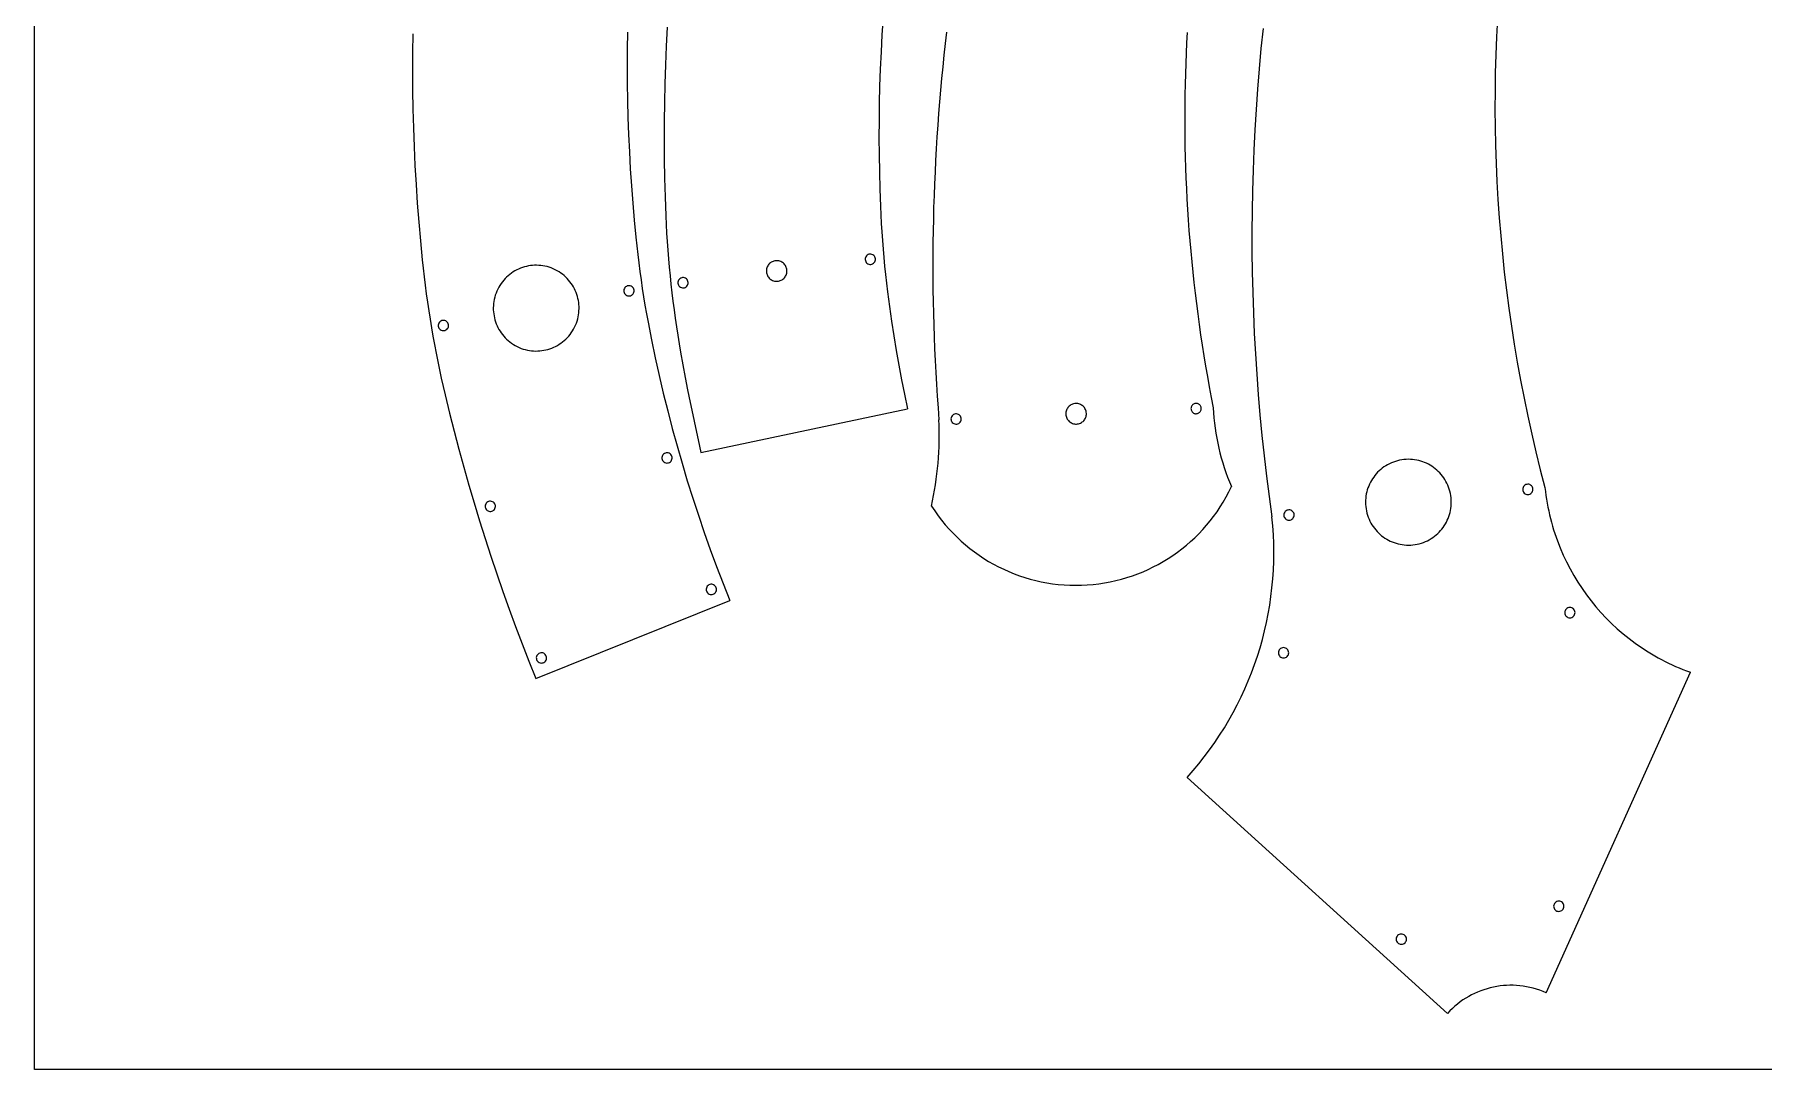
# Model space of a CAD drawing. Extents: x 0 to 9120, y 0 to 4560.
# Drawn here: x 0 to 3808, y 0 to 2280 of the extents above; entities that cross this region are included whole.
import ezdxf

# ---------------------------------------------------------------- set-up
doc = ezdxf.new("R2010")
doc.units = 0

msp = doc.modelspace()

# ---------------------------------------------------------------- linework, layer by layer
at = {"layer": 'Layer 1', "color": 7}
for points in [[(1306.518052, 2286.011764), (1305.930642, 2248.414602), (1305.727701, 2210.794), (1305.909856, 2173.152834), (1306.477733, 2135.493981), (1307.431957, 2097.820316), (1308.773155, 2060.134717), (1310.501953, 2022.440059), (1312.618977, 1984.739219), (1315.124853, 1947.035073), (1318.020207, 1909.330496), (1321.305666, 1871.628366), (1324.981855, 1833.931559), (1329.0494, 1796.24295)], [(1394.091295, 2296.586282), (1391.895732, 2255.18818), (1390.112556, 2213.746602), (1388.742606, 2172.264509), (1387.786723, 2130.744861), (1387.245747, 2089.19062), (1387.12052, 2047.604747), (1387.41188, 2005.990203), (1388.120671, 1964.349948), (1389.24773, 1922.686943), (1390.7939, 1881.00415)], [(1869.323329, 2317.253403), (1866.874825, 2279.712017), (1864.809502, 2242.127114), (1863.128157, 2204.501529), (1861.831586, 2166.838093), (1860.920586, 2129.139642), (1860.395954, 2091.409009), (1860.258487, 2053.649028), (1860.50898, 2015.862533), (1861.148232, 1978.052356), (1862.177038, 1940.221333), (1863.596195, 1902.372296), (1865.4065, 1864.50808)], [(2009.326422, 2286.086811), (2006.354159, 2260.483083), (2003.533645, 2234.855073), (2000.865086, 2209.203439), (1998.348687, 2183.528838), (1995.984654, 2157.831926), (1993.773191, 2132.113362), (1991.714503, 2106.373802), (1989.808796, 2080.613904), (1988.056274, 2054.834325), (1986.457143, 2029.035722), (1985.011608, 2003.218753), (1983.719875, 1977.384074), (1982.582147, 1951.532344), (1981.598631, 1925.664218), (1980.769531, 1899.780355), (1980.095053, 1873.881412), (1979.575402, 1847.968045), (1979.210782, 1822.040913), (1979.0014, 1796.100672), (1978.947459, 1770.14798), (1979.049166, 1744.183493), (1979.306725, 1718.20787), (1979.720342, 1692.221767), (1980.290221, 1666.225841), (1981.016568, 1640.220751), (1981.899588, 1614.207152), (1982.939486, 1588.185703), (1984.136467, 1562.157061), (1985.490737, 1536.121882), (1987.0025, 1510.080824), (1988.671961, 1484.034545), (1990.499326, 1457.983701), (1992.4848, 1431.92895)], [(2539.185215, 2285.325881), (2537.94396, 2262.463464), (2536.862422, 2239.585201), (2535.940814, 2216.691916), (2535.179349, 2193.78443), (2534.57824, 2170.863567), (2534.137698, 2147.930148), (2533.857937, 2124.984996), (2533.739168, 2102.028933), (2533.781606, 2079.062781), (2533.985461, 2056.087364), (2534.350947, 2033.103502), (2534.878277, 2010.11202), (2535.567662, 1987.113738), (2536.419316, 1964.109479), (2537.433451, 1941.100067), (2538.61028, 1918.086322), (2539.950015, 1895.069068), (2541.452869, 1872.049126), (2543.119054, 1849.02732), (2544.948784, 1826.004471), (2546.94227, 1802.981402), (2549.099725, 1779.958935), (2551.421361, 1756.937892), (2553.907392, 1733.919097), (2556.55803, 1710.903371), (2559.373488, 1687.891536), (2562.353977, 1664.884416), (2565.499711, 1641.882831), (2568.810902, 1618.887606), (2572.287763, 1595.899562), (2575.930507, 1572.919521), (2579.739345, 1549.948305), (2583.714491, 1526.986738), (2587.856157, 1504.035642), (2592.164556, 1481.095838), (2596.6399, 1458.16815)], [(2706.257769, 2293.961464), (2701.734681, 2249.453617), (2697.670729, 2204.891102), (2694.066594, 2160.277474), (2690.922954, 2115.61629), (2688.240491, 2070.911103), (2686.019885, 2026.16547), (2684.261815, 1981.382946), (2682.966963, 1936.567085), (2682.136007, 1891.721444), (2681.769628, 1846.849577), (2681.868506, 1801.955039), (2682.433322, 1757.041386), (2683.464756, 1712.112174), (2684.963487, 1667.170956), (2686.930196, 1622.221289), (2689.365563, 1577.266728), (2692.270268, 1532.310827), (2695.644991, 1487.357143), (2699.490412, 1442.40923), (2703.807212, 1397.470644), (2708.596071, 1352.544939), (2713.857668, 1307.635672), (2719.592685, 1262.746397), (2725.8018, 1217.88067)], [(3222.661816, 2315.400666), (3220.572648, 2275.631259), (3218.967129, 2235.829623), (3217.845851, 2196.000216), (3217.209401, 2156.147494), (3217.058371, 2116.275915), (3217.393349, 2076.389936), (3218.214926, 2036.494015), (3219.52369, 1996.592608), (3221.320232, 1956.690174), (3223.60514, 1916.791169), (3226.379005, 1876.900052), (3229.642417, 1837.021278), (3233.395964, 1797.159305), (3237.640236, 1757.318592), (3242.375823, 1717.503594), (3247.603315, 1677.71877), (3253.323302, 1637.968576), (3259.536372, 1598.257471), (3266.243115, 1558.58991), (3273.444121, 1518.970353), (3281.13998, 1479.403255), (3289.331281, 1439.893074), (3298.018614, 1400.444268), (3307.202569, 1361.061294), (3316.883734, 1321.748609), (3327.0627, 1282.51067)], [(833.460473, 2282.255624), (832.913759, 2240.846862), (832.779965, 2199.413308), (833.059755, 2157.957969), (833.753791, 2116.48385), (834.862735, 2074.993958), (836.387249, 2033.491297), (838.327996, 1991.978875), (840.685638, 1950.459697), (843.460837, 1908.936768), (846.654255, 1867.413095), (850.266556, 1825.891684), (854.2984, 1784.37554)], [(1390.798, 1881.00499), (1391.671212, 1862.125777), (1392.700044, 1843.256661), (1393.884392, 1824.398601), (1395.224154, 1805.552555), (1396.719223, 1786.719481), (1398.369497, 1767.900339), (1400.174872, 1749.096087), (1402.135243, 1730.307684), (1404.250506, 1711.536088), (1406.520558, 1692.782258), (1408.945295, 1674.047153), (1411.524611, 1655.331731), (1414.258404, 1636.636951), (1417.146569, 1617.963772), (1420.189002, 1599.313152), (1423.3856, 1580.68605)], [(1865.4065, 1864.50808), (1866.494209, 1845.649556), (1867.758615, 1826.803303), (1869.199606, 1807.97056), (1870.817069, 1789.15257), (1872.610893, 1770.350571), (1874.580964, 1751.565805), (1876.727171, 1732.799511), (1879.0494, 1714.05293)], [(1329.0494, 1796.24295), (1331.26098, 1777.482993), (1333.648209, 1758.745833), (1336.210903, 1740.032702), (1338.948873, 1721.344832), (1341.861934, 1702.683453), (1344.9499, 1684.049797), (1348.212584, 1665.445095), (1351.6498, 1646.87058)], [(1846.8701, 1795.33881), (1844.771637, 1796.268119), (1842.596609, 1796.746558), (1840.407073, 1796.79114), (1838.265088, 1796.418878), (1836.232713, 1795.646784), (1834.372006, 1794.491871), (1832.745026, 1792.971152), (1831.41383, 1791.101639), (1830.482255, 1789.004181), (1830.001466, 1786.829671), (1829.954518, 1784.640185), (1830.324466, 1782.497799), (1831.094364, 1780.464591), (1832.247266, 1778.602637), (1833.766226, 1776.974015), (1835.6343, 1775.6408), (1837.732763, 1774.711491), (1839.907791, 1774.233052), (1842.097327, 1774.18847), (1844.239312, 1774.560732), (1846.271687, 1775.332826), (1848.132394, 1776.487739), (1849.759374, 1778.008458), (1851.09057, 1779.877971), (1852.022145, 1781.975429), (1852.502934, 1784.149939), (1852.549882, 1786.339425), (1852.179934, 1788.481811), (1851.410036, 1790.515019), (1850.257134, 1792.376973), (1848.738174, 1794.005595), (1846.8701, 1795.33881), (1846.8701, 1795.33881)], [(854.2984, 1784.37554), (856.297136, 1765.582135), (858.450613, 1746.8081), (860.758668, 1728.054385), (863.221142, 1709.32194), (865.837872, 1690.611717), (868.608699, 1671.924666), (871.53346, 1653.261738), (874.611995, 1634.623884), (877.844142, 1616.012054), (881.229741, 1597.4272), (884.768631, 1578.870271), (888.46065, 1560.342219), (892.305638, 1541.843994), (896.303433, 1523.376547), (900.453874, 1504.940829), (904.7568, 1486.53779)], [(1147.1454, 1762.47201), (1142.731775, 1764.510941), (1138.268436, 1766.304862), (1133.763324, 1767.856467), (1129.22438, 1769.168449), (1124.659546, 1770.243504), (1120.076764, 1771.084325), (1115.483975, 1771.693607), (1110.889121, 1772.074043), (1106.300143, 1772.228328), (1101.724984, 1772.159157), (1097.171584, 1771.869222), (1092.647885, 1771.361219), (1088.16183, 1770.637841), (1083.721359, 1769.701783), (1079.334414, 1768.555739), (1075.008937, 1767.202403), (1070.752869, 1765.644469), (1066.574152, 1763.884631), (1062.480727, 1761.925584), (1058.480537, 1759.770022), (1054.581523, 1757.420639), (1050.791626, 1754.880129), (1047.118788, 1752.151186), (1043.57095, 1749.236504), (1040.156055, 1746.138779), (1036.882043, 1742.860702), (1033.756857, 1739.40497), (1030.788438, 1735.774276), (1027.984728, 1731.971314), (1025.353667, 1727.998779), (1022.903199, 1723.859364), (1020.641264, 1719.555765), (1018.599629, 1715.14339), (1016.802974, 1710.681151), (1015.24861, 1706.17699), (1013.933847, 1701.63885), (1012.855995, 1697.074676), (1012.012367, 1692.49241), (1011.400272, 1687.899995), (1011.01702, 1683.305375), (1010.859924, 1678.716492), (1010.926293, 1674.141291), (1011.213438, 1669.587715), (1011.718669, 1665.063706), (1012.439299, 1660.577208), (1013.372636, 1656.136164), (1014.515993, 1651.748518), (1015.866678, 1647.422213), (1017.422005, 1643.165191), (1019.179282, 1638.985397), (1021.13582, 1634.890773), (1023.288932, 1630.889263), (1025.635926, 1626.98881), (1028.174114, 1623.197357), (1030.900806, 1619.522848), (1033.813313, 1615.973226), (1036.908946, 1612.556433), (1040.185016, 1609.280414), (1043.638833, 1606.153111), (1047.267708, 1603.182468), (1051.068951, 1600.376429), (1055.039874, 1597.742935), (1059.177787, 1595.289931), (1063.48, 1593.02536), (1067.893625, 1590.986429), (1072.356964, 1589.192508), (1076.862076, 1587.640903), (1081.40102, 1586.328921), (1085.965854, 1585.253866), (1090.548636, 1584.413045), (1095.141425, 1583.803763), (1099.736279, 1583.423327), (1104.325257, 1583.269042), (1108.900416, 1583.338213), (1113.453816, 1583.628148), (1117.977515, 1584.136151), (1122.46357, 1584.859529), (1126.904041, 1585.795587), (1131.290986, 1586.941631), (1135.616463, 1588.294967), (1139.872531, 1589.852901), (1144.051248, 1591.612739), (1148.144673, 1593.571786), (1152.144863, 1595.727348), (1156.043877, 1598.076731), (1159.833774, 1600.617241), (1163.506612, 1603.346184), (1167.05445, 1606.260866), (1170.469345, 1609.358591), (1173.743357, 1612.636668), (1176.868543, 1616.0924), (1179.836962, 1619.723094), (1182.640672, 1623.526056), (1185.271733, 1627.498591), (1187.722201, 1631.638006), (1189.984136, 1635.941605), (1192.025771, 1640.35398), (1193.822426, 1644.816219), (1195.37679, 1649.32038), (1196.691553, 1653.85852), (1197.769405, 1658.422694), (1198.613033, 1663.00496), (1199.225128, 1667.597375), (1199.60838, 1672.191995), (1199.765476, 1676.780878), (1199.699107, 1681.356079), (1199.411962, 1685.909655), (1198.906731, 1690.433664), (1198.186101, 1694.920162), (1197.252764, 1699.361206), (1196.109407, 1703.748852), (1194.758722, 1708.075157), (1193.203395, 1712.332179), (1191.446118, 1716.511973), (1189.48958, 1720.606597), (1187.336468, 1724.608107), (1184.989474, 1728.50856), (1182.451286, 1732.300013), (1179.724594, 1735.974522), (1176.812087, 1739.524144), (1173.716454, 1742.940937), (1170.440384, 1746.216956), (1166.986567, 1749.344259), (1163.357692, 1752.314902), (1159.556449, 1755.120941), (1155.585526, 1757.754435), (1151.447613, 1760.207439), (1147.1454, 1762.47201), (1147.1454, 1762.47201)], [(1646.2348, 1779.28087), (1644.162937, 1780.326984), (1642.037091, 1781.143214), (1639.8728, 1781.733815), (1637.685602, 1782.103041), (1635.491034, 1782.255143), (1633.304634, 1782.194377), (1631.141939, 1781.924994), (1629.018486, 1781.451249), (1626.949813, 1780.777395), (1624.951458, 1779.907686), (1623.038958, 1778.846374), (1621.227851, 1777.597714), (1619.533673, 1776.165958), (1617.971963, 1774.55536), (1616.558258, 1772.770174), (1615.308095, 1770.814652), (1614.261231, 1768.743168), (1613.444229, 1766.617619), (1612.852843, 1764.453542), (1612.482825, 1762.266478), (1612.329927, 1760.071966), (1612.389901, 1757.885543), (1612.658499, 1755.72275), (1613.131474, 1753.599126), (1613.804578, 1751.530209), (1614.673563, 1749.531539), (1615.734181, 1747.618654), (1616.982185, 1745.807094), (1618.413326, 1744.112398), (1620.023358, 1742.550104), (1621.808032, 1741.135751), (1623.7631, 1739.88488), (1625.834963, 1738.838766), (1627.960809, 1738.022536), (1630.1251, 1737.431935), (1632.312298, 1737.062709), (1634.506866, 1736.910607), (1636.693266, 1736.971373), (1638.855961, 1737.240756), (1640.979414, 1737.714501), (1643.048087, 1738.388355), (1645.046442, 1739.258064), (1646.958942, 1740.319376), (1648.770049, 1741.568036), (1650.464227, 1742.999792), (1652.025937, 1744.61039), (1653.439642, 1746.395576), (1654.689805, 1748.351098), (1655.736669, 1750.422582), (1656.553671, 1752.548131), (1657.145057, 1754.712208), (1657.515075, 1756.899272), (1657.667973, 1759.093784), (1657.607999, 1761.280207), (1657.339401, 1763.443), (1656.866426, 1765.566624), (1656.193322, 1767.635541), (1655.324337, 1769.634211), (1654.263719, 1771.547096), (1653.015715, 1773.358656), (1651.584574, 1775.053352), (1649.974542, 1776.615646), (1648.189868, 1778.029999), (1646.2348, 1779.28087), (1646.2348, 1779.28087)], [(1314.6714, 1726.0893), (1312.522264, 1726.887852), (1310.324239, 1727.232621), (1308.138065, 1727.144281), (1306.024485, 1726.643503), (1304.04424, 1725.750963), (1302.258072, 1724.487332), (1300.726723, 1722.873284), (1299.510933, 1720.929492), (1298.706837, 1718.782424), (1298.356397, 1716.585296), (1298.439096, 1714.398901), (1298.934417, 1712.284036), (1299.821844, 1710.301494), (1301.080861, 1708.512071), (1302.690952, 1706.976562), (1304.6316, 1705.75576), (1306.780736, 1704.957208), (1308.978761, 1704.612439), (1311.164935, 1704.700779), (1313.278515, 1705.201557), (1315.25876, 1706.094097), (1317.044928, 1707.357728), (1318.576277, 1708.971776), (1319.792067, 1710.915568), (1320.596163, 1713.062636), (1320.946603, 1715.259764), (1320.863904, 1717.446159), (1320.368583, 1719.561024), (1319.481156, 1721.543566), (1318.222139, 1723.332989), (1316.612048, 1724.868498), (1314.6714, 1726.0893), (1314.6714, 1726.0893)], [(1434.3634, 1743.52499), (1432.265247, 1744.452843), (1430.090782, 1744.930133), (1427.90199, 1744.973869), (1425.760858, 1744.601065), (1423.729374, 1743.828731), (1421.869524, 1742.67388), (1420.243295, 1741.153523), (1418.912673, 1739.284673), (1417.981374, 1737.188047), (1417.500513, 1735.014369), (1417.45318, 1732.825651), (1417.822466, 1730.68391), (1418.591461, 1728.65116), (1419.743255, 1726.789415), (1421.260938, 1725.16069), (1423.1276, 1723.827), (1425.225753, 1722.899147), (1427.400218, 1722.421857), (1429.58901, 1722.378121), (1431.730142, 1722.750925), (1433.761626, 1723.523259), (1435.621476, 1724.67811), (1437.247705, 1726.198467), (1438.578327, 1728.067317), (1439.509626, 1730.163943), (1439.990487, 1732.337621), (1440.03782, 1734.526339), (1439.668534, 1736.66808), (1438.899539, 1738.70083), (1437.747745, 1740.562575), (1436.230062, 1742.1913), (1434.3634, 1743.52499), (1434.3634, 1743.52499)], [(1879.0494, 1714.05293), (1883.389906, 1681.594644), (1888.054601, 1649.183845), (1893.043072, 1616.822956), (1898.354909, 1584.5144), (1903.989702, 1552.260602), (1909.947038, 1520.063986), (1916.226508, 1487.926974), (1922.8277, 1455.85199)], [(905.9937, 1649.74165), (903.843863, 1650.542714), (901.644727, 1650.889435), (899.457159, 1650.802493), (897.342026, 1650.302571), (895.360194, 1649.410353), (893.572532, 1648.14652), (892.039904, 1646.531754), (890.823179, 1644.586739), (890.018689, 1642.438182), (889.668463, 1640.239601), (889.751918, 1638.051897), (890.248467, 1635.93597), (891.137525, 1633.952719), (892.398507, 1632.163044), (894.010827, 1630.627844), (895.9539, 1629.40802), (898.103737, 1628.606956), (900.302873, 1628.260235), (902.490441, 1628.347177), (904.605574, 1628.847099), (906.587406, 1629.739317), (908.375068, 1631.00315), (909.907696, 1632.617916), (911.124421, 1634.562931), (911.928911, 1636.711488), (912.279137, 1638.910069), (912.195682, 1641.097773), (911.699133, 1643.2137), (910.810075, 1645.196951), (909.549093, 1646.986626), (907.936773, 1648.521826), (905.9937, 1649.74165), (905.9937, 1649.74165)], [(1351.6498, 1646.87058), (1359.359209, 1607.586563), (1367.546348, 1568.410039), (1376.209955, 1529.345311), (1385.348767, 1490.396681), (1394.961521, 1451.568451), (1405.046955, 1412.864924), (1415.603806, 1374.290401), (1426.630812, 1335.849186), (1438.126709, 1297.54558), (1450.090235, 1259.383885), (1462.520128, 1221.368404), (1475.415125, 1183.50344), (1488.773963, 1145.793294), (1502.59538, 1108.242269), (1516.878113, 1070.854667), (1531.6209, 1033.63479)], [(1423.3856, 1580.68605), (1428.353776, 1552.964182), (1433.50197, 1525.276089), (1438.830007, 1497.622646), (1444.337707, 1470.004729), (1450.024895, 1442.423214), (1455.891391, 1414.878975), (1461.937018, 1387.372889), (1468.1616, 1359.90583)], [(904.7568, 1486.53779), (914.461659, 1446.630986), (924.542934, 1406.824278), (934.999782, 1367.120301), (945.831359, 1327.521691), (957.036821, 1288.031084), (968.615327, 1248.651115), (980.566031, 1209.384421), (992.888092, 1170.233636), (1005.580665, 1131.201397), (1018.642908, 1092.290338), (1032.073977, 1053.503097), (1045.873029, 1014.842308), (1060.039221, 976.310607), (1074.571708, 937.91063), (1089.469649, 899.645012), (1104.7322, 861.51639)], [(1468.1616, 1359.90583), (1922.8289, 1455.84601)], [(2317.0103, 1448.2621), (2316.557686, 1450.532072), (2315.891893, 1452.703483), (2315.025732, 1454.766772), (2313.972018, 1456.712379), (2312.743564, 1458.530741), (2311.353185, 1460.212297), (2309.813693, 1461.747486), (2308.137902, 1463.126748), (2306.338626, 1464.34052), (2304.428678, 1465.379241), (2302.420872, 1466.23335), (2300.328022, 1466.893286), (2298.162941, 1467.349488), (2295.938442, 1467.592394), (2293.66734, 1467.612442), (2291.362447, 1467.400073), (2289.090545, 1466.957248), (2286.916285, 1466.30082), (2284.849281, 1465.443561), (2282.899151, 1464.398243), (2281.075511, 1463.177639), (2279.387977, 1461.79452), (2277.846166, 1460.26166), (2276.459694, 1458.59183), (2275.238178, 1456.797802), (2274.191233, 1454.892349), (2273.328478, 1452.888244), (2272.659527, 1450.798257), (2272.193997, 1448.635162), (2271.941505, 1446.411731), (2271.911667, 1444.140737), (2272.1141, 1441.83495), (2272.566714, 1439.564978), (2273.232507, 1437.393567), (2274.098668, 1435.330278), (2275.152382, 1433.384671), (2276.380836, 1431.566309), (2277.771215, 1429.884753), (2279.310707, 1428.349564), (2280.986498, 1426.970302), (2282.785774, 1425.75653), (2284.695722, 1424.717809), (2286.703528, 1423.8637), (2288.796378, 1423.203764), (2290.961459, 1422.747562), (2293.185958, 1422.504656), (2295.45706, 1422.484608), (2297.761953, 1422.696977), (2300.033855, 1423.139802), (2302.208115, 1423.79623), (2304.275119, 1424.653489), (2306.225249, 1425.698807), (2308.048889, 1426.919411), (2309.736423, 1428.30253), (2311.278234, 1429.83539), (2312.664706, 1431.50522), (2313.886222, 1433.299248), (2314.933167, 1435.204701), (2315.795922, 1437.208806), (2316.464873, 1439.298793), (2316.930403, 1441.461888), (2317.182895, 1443.685319), (2317.212733, 1445.956313), (2317.0103, 1448.2621), (2317.0103, 1448.2621)], [(2570.1044, 1458.135), (2569.792857, 1459.607623), (2569.296626, 1461.007972), (2568.627493, 1462.321042), (2567.797242, 1463.531829), (2566.817659, 1464.625328), (2565.700529, 1465.586533), (2564.457638, 1466.400439), (2563.10077, 1467.052042), (2561.66967, 1467.518549), (2560.208817, 1467.788975), (2558.737098, 1467.866024), (2557.2734, 1467.7524), (2555.836611, 1467.450805), (2554.445618, 1466.963945), (2553.119309, 1466.294523), (2551.876571, 1465.445242), (2550.757013, 1464.439127), (2549.792391, 1463.309204), (2548.989805, 1462.073182), (2548.356358, 1460.74877), (2547.899152, 1459.353677), (2547.625289, 1457.905612), (2547.541871, 1456.422283), (2547.656, 1454.9214), (2547.967543, 1453.448778), (2548.463774, 1452.048428), (2549.132908, 1450.735358), (2549.963158, 1449.524571), (2550.942741, 1448.431072), (2552.059871, 1447.469867), (2553.302762, 1446.655961), (2554.65963, 1446.004358), (2556.09073, 1445.537851), (2557.551583, 1445.267425), (2559.023303, 1445.190376), (2560.487, 1445.304), (2561.923789, 1445.605595), (2563.314782, 1446.092455), (2564.641091, 1446.761877), (2565.88383, 1447.611158), (2567.003387, 1448.617273), (2567.96801, 1449.747196), (2568.770595, 1450.983218), (2569.404042, 1452.30763), (2569.861248, 1453.702723), (2570.135111, 1455.150788), (2570.218529, 1456.634117), (2570.1044, 1458.135), (2570.1044, 1458.135)], [(2596.6399, 1458.16815), (2597.255915, 1446.960583), (2598.12871, 1435.780541), (2599.25729, 1424.632337), (2600.640657, 1413.520284), (2602.277814, 1402.448696), (2604.167766, 1391.421886), (2606.309516, 1380.444168), (2608.702066, 1369.519855), (2611.34442, 1358.653261), (2614.235582, 1347.848699), (2617.374555, 1337.110482), (2620.760342, 1326.442924), (2624.391947, 1315.850338), (2628.268372, 1305.337038), (2632.388622, 1294.907338), (2636.7517, 1284.56555)], [(1975.9849, 1241.68512), (1978.462818, 1253.408305), (1980.7488, 1265.16477), (1982.842642, 1276.952157), (1984.74414, 1288.768107), (1986.45309, 1300.610262), (1987.969285, 1312.476263), (1989.292523, 1324.363752), (1990.422598, 1336.27037), (1991.359306, 1348.193759), (1992.102443, 1360.13156), (1992.651803, 1372.081415), (1993.007182, 1384.040966), (1993.168376, 1396.007853), (1993.13518, 1407.979718), (1992.907389, 1419.954203), (1992.4848, 1431.92895)], [(2041.469, 1435.17576), (2040.909722, 1437.396363), (2039.94974, 1439.400722), (2038.640307, 1441.150595), (2037.032672, 1442.607743), (2035.178088, 1443.733923), (2033.127803, 1444.490896), (2030.933071, 1444.84042), (2028.645141, 1444.744256), (2026.422124, 1444.194651), (2024.413604, 1443.243406), (2022.658046, 1441.941604), (2021.193913, 1440.340329), (2020.059668, 1438.490666), (2019.293775, 1436.443697), (2018.934698, 1434.250507), (2019.0209, 1431.96218), (2019.580178, 1429.741577), (2020.54016, 1427.737218), (2021.849593, 1425.987345), (2023.457228, 1424.530197), (2025.311812, 1423.404017), (2027.362097, 1422.647044), (2029.556829, 1422.29752), (2031.844759, 1422.393684), (2034.067776, 1422.943289), (2036.076296, 1423.894534), (2037.831854, 1425.196336), (2039.295987, 1426.797611), (2040.430232, 1428.647274), (2041.196125, 1430.694243), (2041.555202, 1432.887433), (2041.469, 1435.17576), (2041.469, 1435.17576)], [(1398.4694, 1357.97707), (1396.32037, 1358.775243), (1394.122511, 1359.119718), (1391.936548, 1359.031166), (1389.823202, 1358.53026), (1387.843196, 1357.63767), (1386.057253, 1356.374069), (1384.526096, 1354.760129), (1383.310448, 1352.816521), (1382.506412, 1350.669678), (1382.155939, 1348.472768), (1382.238524, 1346.286571), (1382.73366, 1344.171865), (1383.620842, 1342.189431), (1384.879563, 1340.400046), (1386.489318, 1338.864489), (1388.4296, 1337.64354), (1390.57863, 1336.845367), (1392.776489, 1336.500892), (1394.962452, 1336.589444), (1397.075798, 1337.09035), (1399.055804, 1337.98294), (1400.841747, 1339.246541), (1402.372904, 1340.860481), (1403.588552, 1342.804089), (1404.392588, 1344.950932), (1404.743061, 1347.147842), (1404.660476, 1349.334039), (1404.16534, 1351.448745), (1403.278158, 1353.431179), (1402.019437, 1355.220564), (1400.409682, 1356.756121), (1398.4694, 1357.97707), (1398.4694, 1357.97707)], [(3118.9253, 1269.51034), (3117.81068, 1274.244507), (3116.472314, 1278.866733), (3114.917227, 1283.372421), (3113.152442, 1287.756976), (3111.184983, 1292.015798), (3109.021875, 1296.144293), (3106.670143, 1300.137863), (3104.136809, 1303.991911), (3101.428898, 1307.701841), (3098.553434, 1311.263054), (3095.517441, 1314.670956), (3092.327944, 1317.920948), (3088.991967, 1321.008433), (3085.516533, 1323.928816), (3081.908667, 1326.677499), (3078.175394, 1329.249885), (3074.323736, 1331.641378), (3070.360718, 1333.84738), (3066.293365, 1335.863295), (3062.1287, 1337.684525), (3057.873747, 1339.306475), (3053.535532, 1340.724546), (3049.121077, 1341.934143), (3044.637407, 1342.930668), (3040.091547, 1343.709524), (3035.490519, 1344.266115), (3030.841349, 1344.595844), (3026.15106, 1344.694114), (3021.426677, 1344.556327), (3016.675223, 1344.177888), (3011.903724, 1343.554199), (3007.119202, 1342.680663), (3002.384939, 1341.566453), (2997.762597, 1340.228488), (2993.256774, 1338.67379), (2988.872067, 1336.909385), (2984.613073, 1334.942295), (2980.484391, 1332.779545), (2976.490618, 1330.428157), (2972.636351, 1327.895157), (2968.926187, 1325.187567), (2965.364724, 1322.312412), (2961.95656, 1319.276714), (2958.706292, 1316.087499), (2955.618517, 1312.751789), (2952.697834, 1309.276608), (2949.948838, 1305.66898), (2947.376129, 1301.935929), (2944.984303, 1298.084478), (2942.777958, 1294.121651), (2940.761691, 1290.054472), (2938.9401, 1285.889965), (2937.317782, 1281.635153), (2935.899335, 1277.29706), (2934.689357, 1272.88271), (2933.692444, 1268.399127), (2932.913194, 1263.853334), (2932.356204, 1259.252354), (2932.026073, 1254.603212), (2931.927397, 1249.912932), (2932.064775, 1245.188537), (2932.442803, 1240.437051), (2933.066079, 1235.665497), (2933.9392, 1230.8809), (2935.05382, 1226.146733), (2936.392186, 1221.524507), (2937.947273, 1217.018819), (2939.712058, 1212.634264), (2941.679517, 1208.375442), (2943.842625, 1204.246947), (2946.194357, 1200.253377), (2948.727691, 1196.399329), (2951.435602, 1192.689399), (2954.311066, 1189.128186), (2957.347059, 1185.720284), (2960.536556, 1182.470292), (2963.872533, 1179.382807), (2967.347967, 1176.462424), (2970.955833, 1173.713741), (2974.689106, 1171.141355), (2978.540764, 1168.749862), (2982.503782, 1166.54386), (2986.571135, 1164.527945), (2990.7358, 1162.706715), (2994.990753, 1161.084765), (2999.328968, 1159.666694), (3003.743423, 1158.457097), (3008.227093, 1157.460572), (3012.772953, 1156.681716), (3017.373981, 1156.125125), (3022.023151, 1155.795396), (3026.71344, 1155.697126), (3031.437823, 1155.834913), (3036.189277, 1156.213352), (3040.960776, 1156.837041), (3045.745298, 1157.710577), (3050.479561, 1158.824787), (3055.101903, 1160.162752), (3059.607726, 1161.71745), (3063.992433, 1163.481855), (3068.251427, 1165.448945), (3072.380109, 1167.611695), (3076.373882, 1169.963083), (3080.228149, 1172.496083), (3083.938313, 1175.203673), (3087.499776, 1178.078828), (3090.90794, 1181.114526), (3094.158208, 1184.303741), (3097.245983, 1187.639451), (3100.166666, 1191.114632), (3102.915662, 1194.72226), (3105.488371, 1198.455311), (3107.880197, 1202.306762), (3110.086542, 1206.269589), (3112.102809, 1210.336768), (3113.9244, 1214.501275), (3115.546718, 1218.756087), (3116.965165, 1223.09418), (3118.175143, 1227.50853), (3119.172056, 1231.992113), (3119.951306, 1236.537906), (3120.508296, 1241.138886), (3120.838427, 1245.788028), (3120.937103, 1250.478308), (3120.799725, 1255.202703), (3120.421697, 1259.954189), (3119.798421, 1264.725743), (3118.9253, 1269.51034), (3118.9253, 1269.51034)], [(1975.9849, 1241.68512), (1983.100836, 1230.944208), (1990.543215, 1220.498295), (1998.302646, 1210.352135), (2006.369741, 1200.510488), (2014.73511, 1190.978109), (2023.389364, 1181.759756), (2032.323111, 1172.860185), (2041.526965, 1164.284153), (2050.991533, 1156.036417), (2060.707428, 1148.121734), (2070.66526, 1140.544861), (2080.855638, 1133.310555), (2091.269173, 1126.423573), (2101.896477, 1119.888671), (2112.728159, 1113.710607), (2123.754829, 1107.894137), (2134.967099, 1102.444018), (2146.355579, 1097.365007), (2157.910878, 1092.661862), (2169.623608, 1088.339338), (2181.484379, 1084.402193), (2193.483801, 1080.855184), (2205.612485, 1077.703068), (2217.861041, 1074.950601), (2230.220081, 1072.602541), (2242.680213, 1070.663643), (2255.232049, 1069.138666), (2267.866199, 1068.032367), (2280.573273, 1067.349501), (2293.343882, 1067.094826), (2306.168637, 1067.273098), (2319.038148, 1067.889076), (2331.879329, 1068.941593), (2344.619559, 1070.422358), (2357.25014, 1072.325442), (2369.762378, 1074.644914), (2382.147576, 1077.374844), (2394.397038, 1080.5093), (2406.502069, 1084.042352), (2418.453971, 1087.96807), (2430.24405, 1092.280523), (2441.863609, 1096.97378), (2453.303952, 1102.041912), (2464.556383, 1107.478987), (2475.612207, 1113.279074), (2486.462727, 1119.436244), (2497.099247, 1125.944566), (2507.513071, 1132.798109), (2517.695503, 1139.990943), (2527.637848, 1147.517137), (2537.331409, 1155.37076), (2546.76749, 1163.545883), (2555.937395, 1172.036573), (2564.832429, 1180.836902), (2573.443895, 1189.940938), (2581.763097, 1199.342751), (2589.781339, 1209.03641), (2597.489926, 1219.015984), (2604.880161, 1229.275544), (2611.943348, 1239.809158), (2618.670792, 1250.610897), (2625.053796, 1261.674828), (2631.083664, 1272.995023), (2636.7517, 1284.56555)], [(3300.5831, 1280.78901), (3299.890178, 1282.978374), (3298.808201, 1284.926336), (3297.391105, 1286.597602), (3295.692826, 1287.95688), (3293.767299, 1288.968875), (3291.66846, 1289.598294), (3289.450246, 1289.809844), (3287.166591, 1289.568231), (3284.977089, 1288.875745), (3283.028912, 1287.794156), (3281.357364, 1286.377393), (3279.997748, 1284.679384), (3278.98537, 1282.754059), (3278.355533, 1280.655345), (3278.143542, 1278.437173), (3278.3847, 1276.15347), (3279.077622, 1273.964106), (3280.159599, 1272.016144), (3281.576695, 1270.344878), (3283.274974, 1268.9856), (3285.200501, 1267.973605), (3287.29934, 1267.344186), (3289.517554, 1267.132636), (3291.801209, 1267.374249), (3293.990711, 1268.066735), (3295.938888, 1269.148324), (3297.610436, 1270.565087), (3298.970052, 1272.263096), (3299.98243, 1274.188421), (3300.612267, 1276.287135), (3300.824258, 1278.505307), (3300.5831, 1280.78901), (3300.5831, 1280.78901)], [(3327.0627, 1282.51067), (3328.075369, 1273.81998), (3329.239811, 1265.171486), (3330.554815, 1256.566727), (3332.019169, 1248.007242), (3333.631663, 1239.49457), (3335.391086, 1231.030249), (3337.296225, 1222.615819), (3339.345872, 1214.252818), (3341.538814, 1205.942784), (3343.87384, 1197.687257), (3346.349739, 1189.487776), (3348.965301, 1181.345879), (3354.610567, 1165.240994), (3360.799949, 1149.384912), (3367.52376, 1133.789943), (3374.772311, 1118.468398), (3382.535913, 1103.432588), (3390.804878, 1088.694823), (3399.569519, 1074.267413), (3408.820145, 1060.162669), (3418.54707, 1046.392901), (3428.740605, 1032.970421), (3439.391061, 1019.907537), (3450.48875, 1007.216562), (3462.023984, 994.909805), (3473.987074, 982.999576), (3486.368333, 971.498187), (3499.158071, 960.417947), (3512.3466, 949.771168), (3525.924233, 939.570159), (3539.88128, 929.827232), (3554.208054, 920.554696), (3561.50706, 916.098672), (3568.894865, 911.764862), (3576.370257, 907.554805), (3583.932026, 903.47004), (3591.57896, 899.512107), (3599.309849, 895.682542), (3607.12348, 891.982886), (3615.018644, 888.414677), (3622.994129, 884.979454), (3631.048724, 881.678756), (3639.181218, 878.514122), (3647.3904, 875.48709)], [(1009.2383, 1251.28793), (1007.087498, 1252.092514), (1004.886821, 1252.441971), (1002.697313, 1252.356997), (1000.580014, 1251.858286), (998.595968, 1250.966533), (996.806214, 1249.702432), (995.271796, 1248.08668), (994.053755, 1246.139969), (993.248701, 1243.989342), (992.898763, 1241.788742), (992.983259, 1239.599215), (993.481508, 1237.481808), (994.372828, 1235.497566), (995.636538, 1233.707537), (997.251955, 1232.172766), (999.1984, 1230.9543), (1001.349202, 1230.149716), (1003.549879, 1229.800259), (1005.739387, 1229.885233), (1007.856686, 1230.383944), (1009.840732, 1231.275697), (1011.630486, 1232.539798), (1013.164904, 1234.15555), (1014.382945, 1236.102261), (1015.187999, 1238.252888), (1015.537937, 1240.453488), (1015.453441, 1242.643015), (1014.955192, 1244.760422), (1014.063872, 1246.744664), (1012.800162, 1248.534693), (1011.184745, 1250.069464), (1009.2383, 1251.28793), (1009.2383, 1251.28793)], [(2774.4798, 1224.23787), (2773.78479, 1226.424406), (2772.70166, 1228.36957), (2771.284234, 1230.038194), (2769.586332, 1231.39511), (2767.661777, 1232.405151), (2765.564392, 1233.033148), (2763.347998, 1233.243933), (2761.066418, 1233.002338), (2758.878824, 1232.310664), (2756.932011, 1231.230503), (2755.261226, 1229.815623), (2753.901721, 1228.119793), (2752.888746, 1226.196781), (2752.257551, 1224.100356), (2752.043385, 1221.884286), (2752.2815, 1219.60234), (2752.97651, 1217.415804), (2754.05964, 1215.47064), (2755.477066, 1213.802016), (2757.174968, 1212.4451), (2759.099523, 1211.435059), (2761.196908, 1210.807062), (2763.413302, 1210.596277), (2765.694882, 1210.837872), (2767.882476, 1211.529546), (2769.829289, 1212.609707), (2771.500074, 1214.024587), (2772.859579, 1215.720417), (2773.872554, 1217.643429), (2774.503749, 1219.739854), (2774.717915, 1221.955924), (2774.4798, 1224.23787), (2774.4798, 1224.23787)], [(2538.958, 644.02031), (2551.993039, 658.784662), (2564.595175, 673.84979), (2576.761273, 689.206061), (2588.488196, 704.843841), (2599.772806, 720.753496), (2610.611968, 736.925392), (2621.002544, 753.349895), (2630.941399, 770.017371), (2640.425394, 786.918187), (2649.451393, 804.042708), (2658.016261, 821.381301), (2666.116859, 838.924331), (2673.750052, 856.662166), (2680.912702, 874.58517), (2687.601673, 892.68371), (2693.813828, 910.948153), (2699.54603, 929.368863), (2704.795144, 947.936208), (2709.558031, 966.640554), (2713.831556, 985.472266), (2717.612581, 1004.421711), (2720.89797, 1023.479254), (2723.684586, 1042.635263), (2725.969293, 1061.880103), (2727.748954, 1081.204139), (2729.020431, 1100.597739), (2729.780589, 1120.051269), (2730.026291, 1139.555094), (2729.7544, 1159.09958), (2728.961778, 1178.675094), (2727.645291, 1198.272002), (2725.8018, 1217.88067)], [(1496.2176, 1068.25499), (1494.067351, 1069.057568), (1491.867557, 1069.405467), (1489.679157, 1069.319375), (1487.563095, 1068.819978), (1485.580312, 1067.927964), (1483.79175, 1066.664022), (1482.258351, 1065.048838), (1481.041057, 1063.1031), (1480.236319, 1060.953659), (1479.886211, 1058.754214), (1479.970105, 1056.56573), (1480.467377, 1054.449167), (1481.357398, 1052.465489), (1482.619543, 1050.675659), (1484.233186, 1049.140638), (1486.1777, 1047.92139), (1488.327949, 1047.118812), (1490.527743, 1046.770913), (1492.716143, 1046.857005), (1494.832205, 1047.356402), (1496.814988, 1048.248416), (1498.60355, 1049.512358), (1500.136949, 1051.127542), (1501.354243, 1053.07328), (1502.158981, 1055.222721), (1502.509089, 1057.422166), (1502.425195, 1059.61065), (1501.927923, 1061.727213), (1501.037902, 1063.710891), (1499.775757, 1065.500721), (1498.162114, 1067.035742), (1496.2176, 1068.25499), (1496.2176, 1068.25499)], [(1104.7305, 861.51809), (1531.6205, 1033.63899)], [(3393.1205, 1009.1987), (3392.4254, 1011.385113), (3391.342221, 1013.330155), (3389.92478, 1014.998665), (3388.226895, 1016.355479), (3386.302383, 1017.365435), (3384.205062, 1017.993371), (3381.988747, 1018.204123), (3379.707257, 1017.96253), (3377.519746, 1017.270892), (3375.572991, 1016.190794), (3373.90224, 1014.775997), (3372.542739, 1013.080263), (3371.529737, 1011.157353), (3370.898481, 1009.061028), (3370.684219, 1006.84505), (3370.9222, 1004.56318), (3371.6173, 1002.376767), (3372.700479, 1000.431725), (3374.11792, 998.763215), (3375.815805, 997.406401), (3377.740317, 996.396445), (3379.837638, 995.768509), (3382.053953, 995.557757), (3384.335443, 995.79935), (3386.522954, 996.490988), (3388.469709, 997.571086), (3390.14046, 998.985883), (3391.499961, 1000.681617), (3392.512963, 1002.604527), (3393.144219, 1004.700852), (3393.358481, 1006.91683), (3393.1205, 1009.1987), (3393.1205, 1009.1987)], [(1121.9088, 917.33639), (1119.760057, 918.133534), (1117.562653, 918.477209), (1115.37726, 918.388084), (1113.26455, 917.886826), (1111.285194, 916.994104), (1109.499863, 915.730586), (1107.96923, 914.116939), (1106.753964, 912.173831), (1105.95009, 910.027597), (1105.59953, 907.831281), (1105.681805, 905.64562), (1106.176438, 903.531349), (1107.062952, 901.549205), (1108.320869, 899.759923), (1109.929711, 898.224239), (1111.869, 897.00289), (1114.017743, 896.205746), (1116.215147, 895.862071), (1118.40054, 895.951196), (1120.51325, 896.452454), (1122.492606, 897.345176), (1124.277937, 898.608694), (1125.80857, 900.222341), (1127.023836, 902.165449), (1127.82771, 904.311683), (1128.17827, 906.507999), (1128.095995, 908.69366), (1127.601362, 910.807931), (1126.714848, 912.790075), (1125.456931, 914.579357), (1123.848089, 916.115041), (1121.9088, 917.33639), (1121.9088, 917.33639)], [(2762.5886, 920.77253), (2761.89242, 922.957488), (2760.808643, 924.901091), (2759.391028, 926.568241), (2757.693333, 927.92384), (2755.769317, 928.932789), (2753.672739, 929.559992), (2751.457358, 929.770349), (2749.176931, 929.528763), (2746.9904, 928.837541), (2745.044344, 927.758175), (2743.373982, 926.344345), (2742.014536, 924.649729), (2741.001225, 922.728007), (2740.369269, 920.632857), (2740.153887, 918.417958), (2740.3903, 916.13699), (2741.08648, 913.952032), (2742.170257, 912.008429), (2743.587872, 910.341279), (2745.285567, 908.98568), (2747.209583, 907.976731), (2749.306161, 907.349528), (2751.521542, 907.139171), (2753.801969, 907.380757), (2755.9885, 908.071979), (2757.934556, 909.151345), (2759.604918, 910.565175), (2760.964364, 912.259791), (2761.977675, 914.181513), (2762.609631, 916.276663), (2762.825013, 918.491562), (2762.5886, 920.77253), (2762.5886, 920.77253)], [(3329.9507, 169.30316), (3647.3903, 875.4837)], [(3112.4817, 123.89056), (2538.9602, 644.01741)], [(3368.7394, 362.28306), (3368.041886, 364.466212), (3366.957371, 366.408028), (3365.539542, 368.07349), (3363.842085, 369.427579), (3361.918687, 370.435278), (3359.823033, 371.061569), (3357.608811, 371.271432), (3355.329707, 371.029849), (3353.144393, 370.339137), (3351.199209, 369.260675), (3349.52934, 367.848039), (3348.169971, 366.154807), (3347.156287, 364.234556), (3346.523474, 362.140863), (3346.306716, 359.927305), (3346.5412, 357.64746), (3347.238714, 355.464308), (3348.323229, 353.522492), (3349.741058, 351.85703), (3351.438515, 350.502941), (3353.361913, 349.495242), (3355.457567, 348.868951), (3357.671789, 348.659088), (3359.950893, 348.900671), (3362.136207, 349.591383), (3364.081391, 350.669845), (3365.75126, 352.082481), (3367.110629, 353.775713), (3368.124313, 355.695964), (3368.757126, 357.789657), (3368.973884, 360.003215), (3368.7394, 362.28306), (3368.7394, 362.28306)], [(3021.9025, 289.85536), (3021.209526, 292.044648), (3020.127521, 293.992536), (3018.71042, 295.663733), (3017.012153, 297.022949), (3015.086655, 298.034894), (3012.987857, 298.664278), (3010.769693, 298.875811), (3008.486094, 298.634203), (3006.296643, 297.941743), (3004.348502, 296.860196), (3002.676972, 295.443487), (3001.317357, 293.74554), (3000.30496, 291.82028), (2999.675082, 289.72163), (2999.463028, 287.503515), (2999.7041, 285.21986), (3000.397074, 283.030572), (3001.479079, 281.082684), (3002.89618, 279.411487), (3004.594447, 278.052271), (3006.519945, 277.040326), (3008.618743, 276.410942), (3010.836907, 276.199409), (3013.120506, 276.441017), (3015.309957, 277.133477), (3017.258098, 278.215024), (3018.929628, 279.631733), (3020.289243, 281.32968), (3021.30164, 283.25494), (3021.931518, 285.35359), (3022.143572, 287.571705), (3021.9025, 289.85536), (3021.9025, 289.85536)], [(3329.9477, 169.30316), (3322.91016, 172.298252), (3315.804144, 174.991), (3308.638059, 177.383159), (3301.420313, 179.476485), (3294.159314, 181.272733), (3286.863468, 182.773661), (3279.541184, 183.981022), (3272.200869, 184.896573), (3264.850931, 185.52207), (3257.499777, 185.859268), (3250.155814, 185.909922), (3242.827451, 185.67579), (3235.523095, 185.158626), (3228.251154, 184.360185), (3221.020034, 183.282225), (3213.838144, 181.9265), (3206.713892, 180.294765), (3199.655684, 178.388778), (3192.671928, 176.210293), (3185.771032, 173.761067), (3178.961403, 171.042854), (3172.25145, 168.057411), (3165.649579, 164.806493), (3159.164198, 161.291856), (3152.803714, 157.515256), (3146.576536, 153.478448), (3140.491071, 149.183189), (3134.555726, 144.631232), (3128.778909, 139.824336), (3123.169027, 134.764255), (3117.734488, 129.452744), (3112.4837, 123.89156)]]:
    msp.add_lwpolyline(points, dxfattribs=at)
at = {"layer": 'ShapeString', "color": 7}
msp.add_lwpolyline([(0.496, 4560.4978), (9120.496, 4560.4978), (9120.496, 0.4978), (0.496, 0.4978), (0.496, 4560.4978)], dxfattribs=at)

doc.saveas('drawing.dxf')
